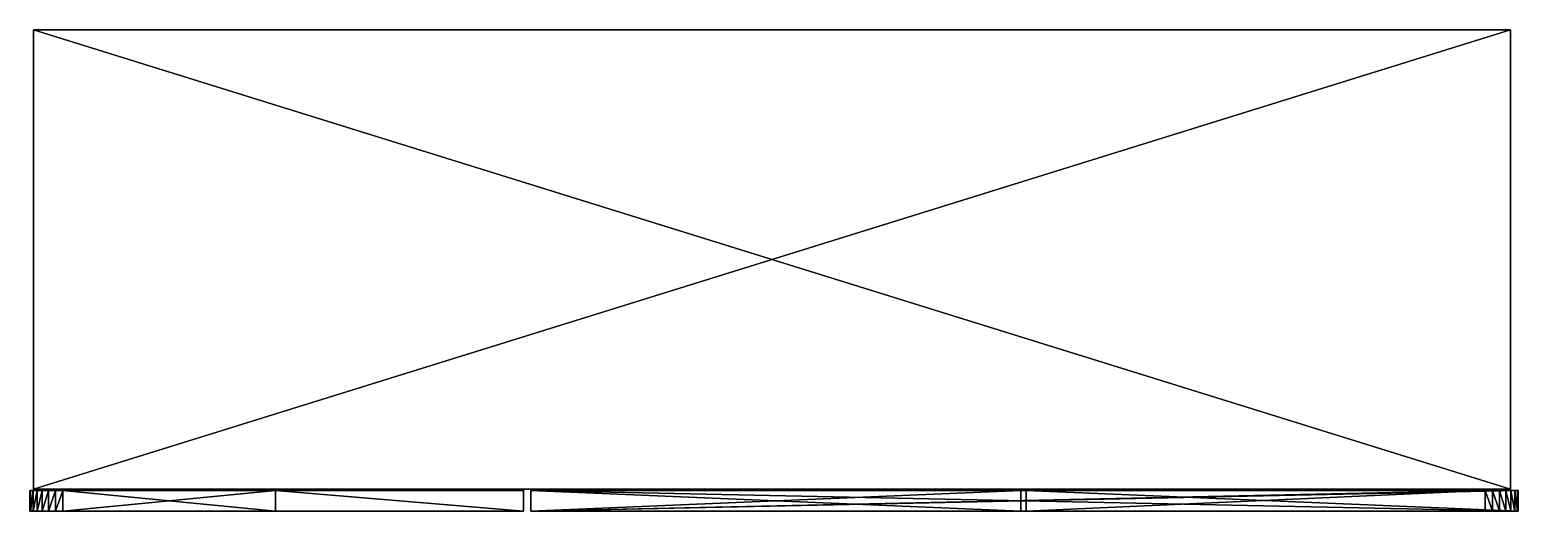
# Model space of a CAD drawing. Header units: centimetres. Extents: x -723 to 723, y -234 to 234.
import ezdxf

# ---------------------------------------------------------------- set-up
doc = ezdxf.new("R2010")
doc.units = ezdxf.units.CM
doc.layers.add('beige', color=7, linetype='Continuous', true_color=0x1bb11b)
doc.layers.add('grey', color=7, linetype='Continuous', true_color=0x1bb11b)

msp = doc.modelspace()

# ---------------------------------------------------------------- meshes
at = {"layer": 'beige', "color": 93, "true_color": 0x57e157}
mesh = msp.add_polyface(dxfattribs=at)
corners = [(-690.5, -213.7, 504.6), (-697.9, -213.7, 503.8), (-704.7, -213.7, 501.4), (-710.7, -213.7, 497.5), (-715.7, -213.7, 492.5), (-719.5, -213.7, 486.6), (-721.9, -213.7, 479.8), (-722.8, -213.7, 472.4), (-690.5, -233.7, 504.6), (-697.9, -233.7, 503.8), (-704.7, -233.7, 501.4), (-710.7, -233.7, 497.5), (-715.7, -233.7, 492.5), (-719.5, -233.7, 486.6), (-721.9, -233.7, 479.8), (-722.8, -233.7, 472.4), (-243.2, -213.7, 504.6), (-243.2, -233.7, 504.6), (-690.5, -213.7, -492.3), (-697.9, -213.7, -491.4), (-697.9, -233.7, -491.4), (-690.5, -233.7, -492.3), (-704.7, -213.7, -489), (-704.7, -233.7, -489), (-710.7, -213.7, -485.2), (-710.7, -233.7, -485.2), (-715.7, -213.7, -480.2), (-715.7, -233.7, -480.2), (-719.5, -213.7, -474.2), (-719.5, -233.7, -474.2), (-721.9, -213.7, -467.4), (-721.9, -233.7, -467.4), (-722.8, -213.7, -460), (-722.8, -233.7, -460), (-243.2, -213.7, -492.3), (-243.2, -233.7, -492.3), (690.5, -213.7, -492.3), (697.9, -213.7, -491.4), (697.9, -233.7, -491.4), (690.5, -233.7, -492.3), (704.7, -213.7, -489), (704.7, -233.7, -489), (710.7, -213.7, -485.2), (710.7, -233.7, -485.2), (715.7, -213.7, -480.2), (715.7, -233.7, -480.2), (719.5, -213.7, -474.2), (719.5, -233.7, -474.2), (721.9, -213.7, -467.4), (721.9, -233.7, -467.4), (722.7, -213.7, -460), (722.7, -233.7, -460), (722.7, -213.7, 472.4), (722.7, -233.7, 472.4), (-236.3, -213.7, -492.3), (-236.3, -213.7, 504.6), (690.5, -213.7, 504.6), (697.9, -213.7, 503.8), (704.7, -213.7, 501.4), (710.7, -213.7, 497.5), (715.7, -213.7, 492.5), (719.5, -213.7, 486.6), (721.9, -213.7, 479.8), (721.9, -233.7, 479.8), (719.5, -233.7, 486.6), (715.7, -233.7, 492.5), (710.7, -233.7, 497.5), (704.7, -233.7, 501.4), (697.9, -233.7, 503.8), (690.5, -233.7, 504.6), (-236.3, -233.7, 504.6), (-236.3, -233.7, -492.3), (722.7, -213.7, 302.9), (722.7, -233.7, 302.9), (-236.3, -213.7, 302.9), (-236.3, -233.7, 302.9), (722.7, -213.7, 82.4), (-236.3, -213.7, 82.4), (722.7, -233.7, 82.4), (-236.3, -233.7, 82.4), (722.7, -213.7, 297.7), (722.7, -233.7, 297.7), (-236.3, -213.7, 297.7), (-236.3, -233.7, 297.7), (722.7, -213.7, 87.6), (-236.3, -213.7, 87.6), (722.7, -233.7, 87.6), (-236.3, -233.7, 87.6), (244.9, -213.7, -492.3), (244.9, -233.7, -492.3), (244.9, -213.7, 82.4), (244.9, -233.7, 82.4), (239.7, -213.7, -492.3), (239.7, -233.7, -492.3), (239.7, -213.7, 82.4), (239.7, -233.7, 82.4), (-484.2, -233.7, 504.6), (-484.2, -213.7, 504.6), (-484.2, -213.7, -492.3), (-484.2, -233.7, -492.3), (-722.8, -213.7, 6.2), (-722.8, -233.7, 6.2), (-243.2, -233.7, 6.2), (-243.2, -213.7, 6.2), (-484.2, -213.7, 6.2), (-484.2, -233.7, 6.2)]
mesh.append_faces([[corners[k] for k in face] for face in [(4, 2, 0), (0, 104, 7), (4, 0, 7), (14, 101, 96), (14, 96, 9), (14, 9, 11), (44, 40, 36), (36, 90, 50), (44, 36, 50), (49, 78, 89), (49, 89, 38), (49, 38, 43), (55, 57, 59), (59, 61, 52), (55, 59, 52), (53, 64, 66), (53, 66, 68), (53, 68, 70), (98, 19, 24), (24, 28, 32), (98, 24, 32), (33, 29, 25), (33, 25, 20), (33, 20, 99)]], dxfattribs={"vtx0": -1, "vtx1": -1, "vtx2": -1, "color": 93})
mesh.append_faces([[corners[k] for k in face] for face in [(4, 7, 6), (14, 11, 12), (44, 50, 48), (49, 43, 45), (55, 52, 72), (53, 70, 75), (98, 32, 100), (33, 99, 105)]], dxfattribs={"vtx0": -1, "vtx2": -1, "color": 93})
mesh.append_faces([[corners[k] for k in face] for face in [(5, 4, 6), (13, 14, 12), (46, 44, 48), (47, 49, 45), (74, 55, 72), (73, 53, 75), (104, 98, 100), (101, 33, 105)]], dxfattribs={"vtx1": -1, "color": 93})
mesh.append_faces([[corners[k] for k in face] for face in [(9, 8, 0), (0, 1, 9), (10, 9, 1), (1, 2, 10), (11, 10, 2), (2, 3, 11), (12, 11, 3), (3, 4, 12), (13, 12, 4), (4, 5, 13), (14, 13, 5), (5, 6, 14), (15, 14, 6), (6, 7, 15), (100, 101, 15), (15, 7, 100), (4, 3, 2), (2, 1, 0), (0, 97, 104), (104, 100, 7), (14, 15, 101), (101, 105, 96), (96, 8, 9), (9, 10, 11), (97, 96, 17), (17, 16, 97), (17, 102, 103), (103, 16, 17), (20, 19, 18), (18, 21, 20), (23, 22, 19), (19, 20, 23), (25, 24, 22), (22, 23, 25), (27, 26, 24), (24, 25, 27), (29, 28, 26), (26, 27, 29), (31, 30, 28), (28, 29, 31), (33, 32, 30), (30, 31, 33), (35, 99, 98), (98, 34, 35), (38, 39, 36), (36, 37, 38), (41, 38, 37), (37, 40, 41), (43, 41, 40), (40, 42, 43), (45, 43, 42), (42, 44, 45), (47, 45, 44), (44, 46, 47), (49, 47, 46), (46, 48, 49), (51, 49, 48), (48, 50, 51), (76, 78, 51), (51, 50, 76), (44, 42, 40), (40, 37, 36), (36, 88, 90), (90, 76, 50), (49, 51, 78), (78, 91, 89), (89, 39, 38), (38, 41, 43), (92, 93, 71), (71, 54, 92), (71, 79, 77), (77, 54, 71), (68, 57, 56), (56, 69, 68), (67, 58, 57), (57, 68, 67), (66, 59, 58), (58, 67, 66), (65, 60, 59), (59, 66, 65), (64, 61, 60), (60, 65, 64), (63, 62, 61), (61, 64, 63), (53, 52, 62), (62, 63, 53), (56, 55, 70), (70, 69, 56), (52, 53, 73), (73, 72, 52), (55, 56, 57), (57, 58, 59), (59, 60, 61), (61, 62, 52), (53, 63, 64), (64, 65, 66), (66, 67, 68), (68, 69, 70), (70, 55, 74), (74, 75, 70), (80, 81, 86), (86, 84, 80), (82, 80, 84), (84, 85, 82), (81, 83, 87), (87, 86, 81), (83, 82, 85), (85, 87, 83), (75, 74, 72), (72, 73, 75), (82, 83, 81), (81, 80, 82), (87, 85, 84), (84, 86, 87), (90, 91, 78), (78, 76, 90), (54, 77, 94), (94, 92, 54), (79, 71, 93), (93, 95, 79), (36, 39, 89), (89, 88, 36), (77, 79, 95), (95, 94, 77), (89, 91, 90), (90, 88, 89), (94, 95, 93), (93, 92, 94), (16, 103, 104), (104, 97, 16), (35, 102, 105), (105, 99, 35), (0, 8, 96), (96, 97, 0), (21, 18, 98), (98, 99, 21), (32, 33, 101), (101, 100, 32), (98, 18, 19), (19, 22, 24), (24, 26, 28), (28, 30, 32), (33, 31, 29), (29, 27, 25), (25, 23, 20), (20, 21, 99), (35, 34, 103), (103, 102, 35), (34, 98, 104), (104, 103, 34), (17, 96, 105), (105, 102, 17)]], dxfattribs={"vtx2": -1, "color": 93})
at = {"layer": 'grey', "color": 93, "true_color": 0x57e157}
mesh = msp.add_polyface(dxfattribs=at)
corners = [(715.2, 233.7, 485.1), (-719.1, 233.7, 485.1), (-719.1, 233.7, -504.6), (715.2, 233.7, -504.6), (715.2, -212.4, 485.1), (-719.1, -212.4, 485.1), (-719.1, -212.4, -504.6), (715.2, -212.4, -504.6)]
mesh.append_faces([[corners[k] for k in face] for face in [(5, 4, 0), (0, 1, 5), (6, 5, 1), (1, 2, 6), (7, 6, 2), (2, 3, 7), (4, 7, 3), (3, 0, 4), (2, 1, 0), (0, 3, 2), (4, 5, 6), (6, 7, 4)]], dxfattribs={"vtx2": -1, "color": 93})

doc.saveas('drawing.dxf')
